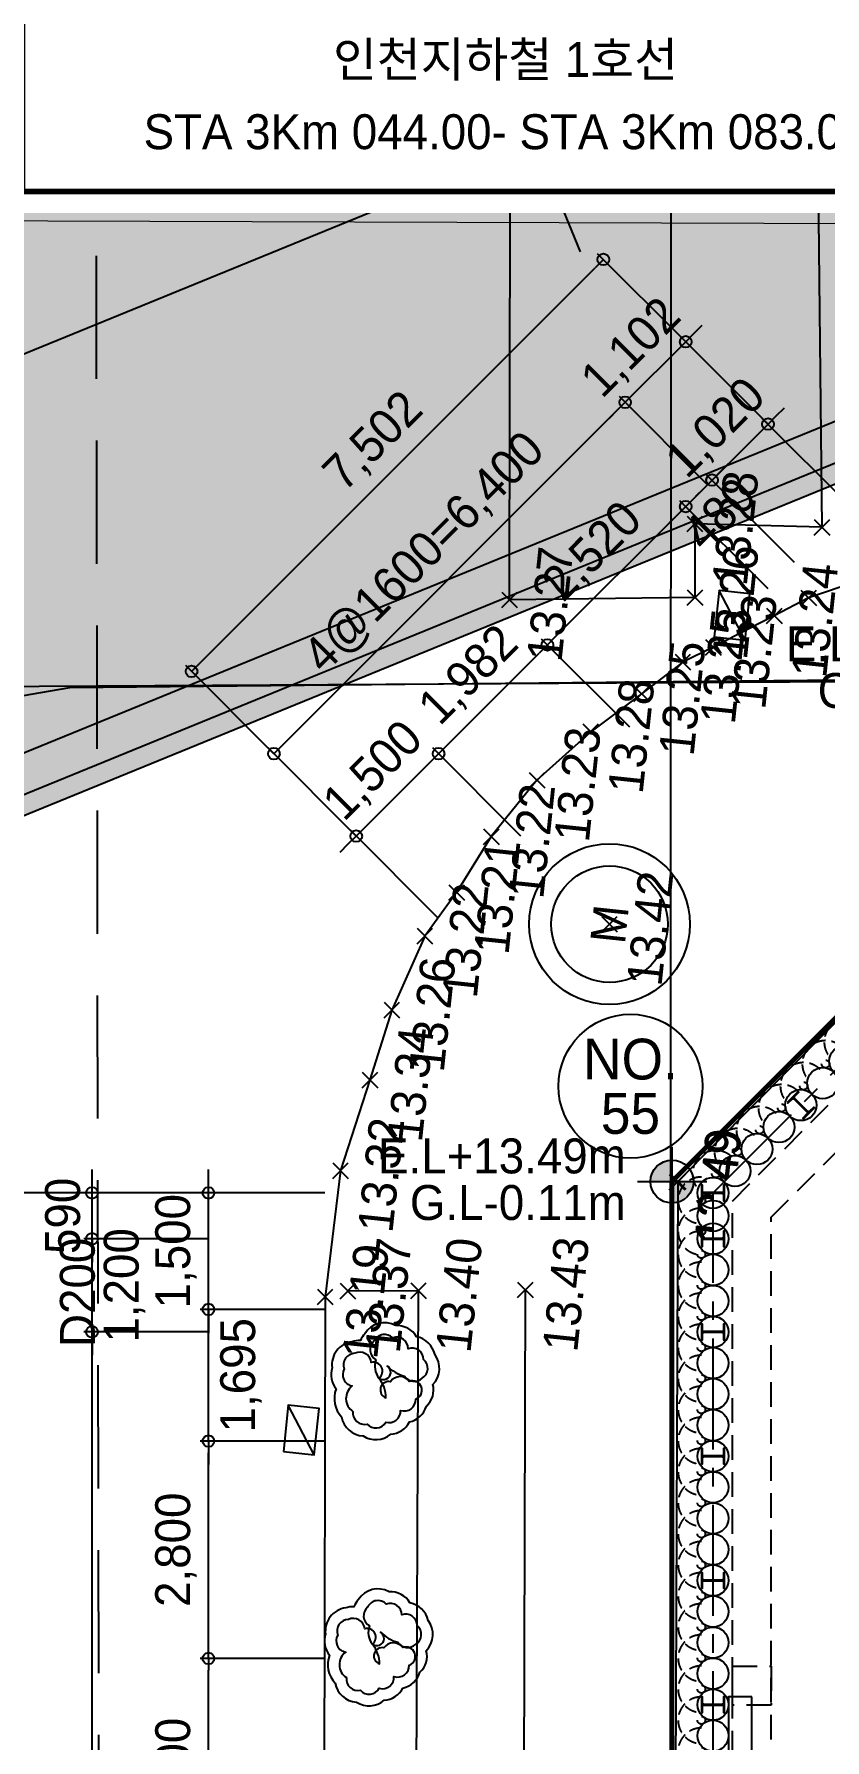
# Model space of a CAD drawing. Header units: millimetres. Extents: x 1073475 to 2890243, y -1340830 to -367733.
# Drawn here: x 1865928 to 1876115, y -408596 to -386629 of the extents above; entities that cross this region are included whole.
import ezdxf
from ezdxf.enums import TextEntityAlignment as Align
from ezdxf.xclip import XClip

# ---------------------------------------------------------------- set-up
doc = ezdxf.new("R2010")
doc.units = ezdxf.units.MM
doc.header["$LTSCALE"] = 50
doc.header["$XCLIPFRAME"] = 2
doc.header["$PDMODE"] = 3
doc.header["$PDSIZE"] = 100
for name, pattern in [('CENTER2', [28.575, 19.05, -3.175, 3.175, -3.175]), ('E-DIGLN01', [2, 0.9, -0.2, 0.9]), ('HIDDEN', [9.525, 6.35, -3.175]), ('HIDDEN2', [4.7625, 3.175, -1.5875]), ('PHANTOM', [63.5, 31.75, -6.35, 6.35, -6.35, 6.35, -6.35])]:
    doc.linetypes.add(name, pattern=pattern)
doc.layers.get('Defpoints').update_dxf_attribs({"color": 151})
for name, color, linetype in [('0-재료표-1', 3, 'Continuous'), ('0-재료표-T', 7, 'Continuous'), ('1-우수관로', 140, '우수'), ('C-DIM', 7, 'Continuous'), ('CEN', 1, 'CENTER2'), ('CIP', 1, 'Continuous'), ('CS-CONC-MAJR', 4, 'Continuous'), ('CS-EXCV', 3, 'E-DIGLN01'), ('FIN', 5, 'Continuous'), ('HPILE-300x200', 3, 'Continuous'), ('NO', 2, 'Continuous'), ('SGR', 8, 'Continuous'), ('WALE-1', 3, 'Continuous'), ('건축', 233, 'HIDDEN'), ('구조물', 7, 'Continuous'), ('대지경계선', 6, 'PHANTOM'), ('도로', 1, 'Continuous'), ('맨홀', 1, 'Continuous'), ('보도', 7, 'Continuous'), ('상수도맨홀', 1, 'Continuous'), ('시점변경-종점-구__보조측점심볼', 7, 'Continuous'), ('시점변경-종점-구__선형', 7, 'Continuous'), ('연속지적도', 32, 'Continuous'), ('우수받이', 5, 'Continuous'), ('자전거전용도로', 7, 'Continuous'), ('조경', 3, 'Continuous'), ('지하지장물_가스관로', 2, 'Continuous'), ('지하지장물_상수관로', 5, 'HIDDEN2'), ('지하지장물_열수송관로', 6, 'HIDDEN2'), ('지하지장물_전기관로', 1, 'HIDDEN2'), ('지하지장물_통신관로', 7, 'HIDDEN2'), ('측량점_높이', 8, 'Continuous'), ('측량점_심볼', 7, 'Continuous'), ('현황레벨', 7, 'Continuous'), ('화단경계', 3, 'Continuous'), ('횡단보도', 40, 'Continuous')]:
    doc.layers.add(name, color=color, linetype=linetype)
doc.styles.add('LT', font='')
doc.styles.get("Standard").update_dxf_attribs({"font": ''})
doc.styles.add('굴림체', font='')
doc.styles.add('돋움', font='')
doc.styles.get('LT').set_extended_font_data('GulimChe')
doc.styles.get('Standard').set_extended_font_data('Dotum')
doc.styles.get('굴림체').set_extended_font_data('Dotum')
doc.styles.get('돋움').set_extended_font_data('Dotum')
doc.linetypes.add('CFZ008', pattern='A,0.9,-0.2,[106,KHCLINE.shx,S=0.00606,R=180,X=0,Y=0],0.9', length=2)
doc.linetypes.add('GAS_LINE', pattern='A,0.5,-0.2,["GAS",Standard,S=0.1,R=0,X=-0.1,Y=-0.05],-0.25', length=0.95)
doc.linetypes.add('KT_LINE', pattern='A,12.7,-5.08,["KT",Standard,S=2.54,R=0,X=-2.54,Y=-1.27],-6.35', length=24.13)
doc.linetypes.add('POWER_LINE', pattern='A,12.7,-5.08,["POWER",Standard,S=2.54,R=0,X=-2.54,Y=-1.27],-6.35', length=24.13)
doc.linetypes.add('WATER_LINE', pattern='A,12.7,-5.08,["WATER",Standard,S=2.54,R=0,X=-2.54,Y=-1.27],-6.35', length=24.13)
doc.linetypes.add('우수', pattern='A,0.5,-0.05,["우수",LT,S=0.1,R=0,X=0,Y=-0.05],-0.4', length=0.95)
doc.dimstyles.new('SAM-300', dxfattribs={"dimscale": 1.5, "dimtxt": 300, "dimasz": 100, "dimexe": 70, "dimexo": 0, "dimgap": 100, "dimtad": 1, "dimdec": 0, "dimzin": 0, "dimdsep": 46, "dimlunit": 6, "dimtxsty": '돋움', "dimblk": 'ORIGIN', "dimcen": 100, "dimclrd": 1, "dimclre": 1, "dimclrt": 7, "dimadec": 0, "dimazin": 0, "dimtfac": 1, "dimtdec": 0, "dimtix": 1, "dimtmove": 2, "dimatfit": 3, "dimfxl": 70, "dimtolj": 1, "dimtzin": 0, "dimlwd": -1, "dimlwe": -1, "dimarcsym": 0})

# ---------------------------------------------------------------- blocks, each defined once
blk = doc.blocks.new('A$405090834614')
at = {"layer": '1-우수관로', "color": 251, "linetype": '우수', "lineweight": 0, "ltscale": 80}
blk.add_lwpolyline([(185502, 13028), (184884, 22596), (180273, 88945), (172057, 168906), (121638, 164312), (118262, 188984)], dxfattribs=at)
at = {"layer": '도로', "color": 251}
for p, q in [((159062, 159953), (148322, 158834)), ((160699, 159928), (159062, 159953)), ((161900, 159674), (160699, 159928)), ((162825, 159489), (161900, 159674)), ((163818, 159166), (162825, 159489)), ((164419, 158819), (163818, 159166)), ((165181, 158450), (164419, 158819)), ((165967, 157942), (165181, 158450)), ((166660, 157319), (165967, 157942)), ((167214, 156718), (166660, 157319)), ((167677, 156233), (167214, 156718)), ((167908, 155864), (167677, 156233)), ((168393, 155125), (167908, 155864)), ((168670, 154709), (168393, 155125)), ((168947, 154109), (168670, 154709))]:
    blk.add_line(p, q, dxfattribs=at)
at = {"layer": '맨홀', "color": 251}
for radius in [1036, 750]:
    blk.add_circle((164221, 156817), radius, dxfattribs=at)
at = {"layer": '보도', "color": 251}
for p, q in [((161018, 155591), (152284, 154699)), ((161018, 155591), (161008, 155601)), ((161008, 155601), (161008, 155601)), ((167249, 150606), (161018, 155591))]:
    blk.add_line(p, q, dxfattribs=at)
at = {"layer": '연속지적도', "color": 251}
for p, q in [((184698, 158193), (161008, 155684)), ((138278, 153274), (161008, 155684)), ((161008, 155684), (138278, 153274)), ((161008, 155684), (167228, 150654))]:
    blk.add_line(p, q, dxfattribs=at)
at = {"layer": '우수받이', "color": 251}
for points in [[(157024, 160278), (157024, 159878), (157624, 159878), (157624, 160278)], [(168041, 155866), (168041, 155466), (168641, 155466), (168641, 155866)]]:
    blk.add_lwpolyline(points, close=True, dxfattribs=at)
for points in [[(157024, 159878), (157624, 160278)], [(168041, 155466), (168641, 155866)]]:
    blk.add_lwpolyline(points, dxfattribs=at)
at = {"layer": '자전거전용도로', "color": 251}
blk.add_line((159423, 157399), (151998, 156633), dxfattribs=at)
at = {"layer": '조경', "color": 251}
for points in [[(157546, 159580, 0.346815), (157332, 159278, 0.330985), (157392, 158927, 0.257815), (157574, 158703, 0.268393), (157800, 158508, 0.287741), (158084, 158456, 0.374085), (158475, 158472, 0.296108), (158675, 158728, 0.276004), (158790, 159011, 0.397465), (158644, 159394, 0.08978), (158550, 159443, 0.089366), (158523, 159545, 0.417873), (158161, 159768, 0.244957), (157897, 159689, 0.283849)], [(154129, 159302, 0.346815), (153915, 159001, 0.330985), (153975, 158649, 0.257815), (154157, 158425, 0.268393), (154383, 158230, 0.287741), (154667, 158178, 0.374085), (155058, 158195, 0.296108), (155258, 158451, 0.276004), (155373, 158734, 0.397465), (155227, 159117, 0.08978), (155133, 159166, 0.089366), (155106, 159268, 0.417873), (154744, 159491, 0.244957), (154480, 159411, 0.283849)], [(157632, 159442, 0.520567), (157490, 159244, 0.520567), (157540, 159006, 0.520567), (157710, 158833, 0.520567), (157875, 158654, 0.997573), (158093, 158761, 0.520567), (158064, 159002, 0.940956), (157852, 159037, 0.176046), (158095, 159154, 1.063971), (158260, 159065, 0.138397), (158154, 158829, 0.467806), (158151, 158601, 0.520567), (158394, 158607, 0.520567), (158511, 158819, 0.520567), (158628, 159031, 0.520567), (158564, 159265, 0.520567), (158326, 159218, 0.258914), (158095, 159154, 0.824029), (158283, 159273, 0.520567), (158379, 159495, 0.520567), (158165, 159611, 0.520567), (157957, 159485, 0.520567), (157632, 159442)], [(154215, 159165, 0.520567), (154073, 158967, 0.520567), (154123, 158728, 0.520567), (154293, 158556, 0.520567), (154458, 158377, 0.997573), (154676, 158484, 0.520567), (154647, 158724, 0.940956), (154435, 158759, 0.176046), (154678, 158877, 1.063971), (154843, 158788, 0.138397), (154737, 158552, 0.467806), (154734, 158323, 0.520567), (154977, 158329, 0.520567), (155094, 158541, 0.520567), (155211, 158753, 0.520567), (155147, 158988, 0.520567), (154909, 158940, 0.258914), (154678, 158877, 0.824029), (154865, 158996, 0.520567), (154962, 159218, 0.520567), (154748, 159333, 0.520567), (154540, 159208, 0.520567), (154215, 159165)]]:
    blk.add_lwpolyline(points, format="xyb", close=True, dxfattribs=at)
at = {"layer": '지하지장물_가스관로', "color": 251, "linetype": 'GAS_LINE', "ltscale": 3}
blk.add_lwpolyline([(172043, 129154), (173937, 129308), (182760, 39013), (182551, 11068)], dxfattribs=at)
at = {"layer": '지하지장물_상수관로', "color": 251, "linetype": 'WATER_LINE', "ltscale": 3}
blk.add_lwpolyline([(165003, 177754), (176543, 74656), (179909, 44130), (180541, 14655)], dxfattribs=at)
at = {"layer": '지하지장물_열수송관로', "color": 251, "ltscale": 10}
blk.add_lwpolyline([(216367, 190058), (198477, 187793), (198622, 185962), (196548, 185528), (196500, 184227), (192401, 184034), (193108, 166565), (46886, 150822)], dxfattribs=at)
at = {"layer": '지하지장물_전기관로', "color": 251, "linetype": 'POWER_LINE', "ltscale": 3}
blk.add_lwpolyline([(186670, 16637), (186590, 33534), (184398, 74092), (182595, 86963), (177310, 132594), (173297, 174213)], dxfattribs=at)
at = {"layer": '지하지장물_통신관로', "color": 251, "linetype": 'KT_LINE', "ltscale": 3}
blk.add_lwpolyline([(179973, 22140), (178340, 57330), (174617, 92638), (167709, 153756), (166514, 164057), (162819, 177078), (146292, 175121), (136183, 173575), (130490, 179990), (129558, 186301)], dxfattribs=at)
at = {"layer": '측량점_심볼', "color": 251}
for p in [(159062, 159953), (160699, 159928), (159167, 159671), (161900, 159674), (162825, 159489), (163818, 159166), (159267, 158766), (164419, 158819), (165181, 158450), (168239, 158538), (165967, 157942), (159423, 157399), (166660, 157319), (164221, 156817), (167214, 156718), (167677, 156233), (169464, 156268), (168520, 156166), (167908, 155864), (161008, 155601), (161018, 155591), (168393, 155125), (173932, 155145), (168670, 154709), (169592, 154635)]:
    blk.add_point(p, dxfattribs=at)
at = {"layer": '화단경계', "color": 251}
for p, q in [((159267, 158766), (159167, 159671)), ((151883, 158016), (159267, 158766))]:
    blk.add_line(p, q, dxfattribs=at)
at = {"layer": '횡단보도', "color": 251}
for p, q in [((168239, 158538), (176536, 159406)), ((168520, 156166), (168239, 158538)), ((169464, 156268), (168520, 156166)), ((169592, 154635), (169464, 156268)), ((176945, 155579), (173932, 155145)), ((173932, 155145), (169592, 154635))]:
    blk.add_line(p, q, dxfattribs=at)
at = {"layer": '1-우수관로', "color": 251, "linetype": '우수', "lineweight": 0, "ltscale": 5, "style": '굴림체'}
blk.add_text('D500', height=450, rotation=276.7572, dxfattribs=at).set_placement((173326, 161434), align=Align.RIGHT)
at = {"layer": '상수도맨홀', "color": 251, "style": '굴림체'}
blk.add_text('M', height=450, dxfattribs=at).set_placement((164221, 156817), align=Align.MIDDLE)
at = {"layer": '지하지장물_열수송관로', "color": 251, "style": '굴림체'}
blk.add_text('D200', height=450, rotation=6.1951, dxfattribs=at).set_placement((159507, 162986), align=Align.RIGHT)
at = {"layer": '측량점_높이', "color": 251, "style": '굴림체'}
for s, p in [('13.19', (159062, 159653)), ('13.32', (160699, 159628)), ('13.37', (159167, 159371)), ('13.34', (161900, 159374)), ('13.26', (162825, 159189)), ('13.22', (163818, 158866)), ('13.40', (159267, 158466)), ('13.21', (164419, 158519)), ('13.27', (168239, 158238)), ('13.22', (165181, 158150)), ('13.23', (165967, 157642)), ('13.43', (159423, 157099)), ('13.28', (166660, 157019)), ('13.42', (164221, 156517)), ('13.25', (167214, 156418)), ('13.28', (169464, 155968)), ('13.25', (167677, 155933)), ('13.26', (168520, 155866)), ('13.23', (167908, 155564)), ('13.49', (161008, 155301)), ('13.49', (161018, 155291)), ('13.24', (168393, 154825))]:
    blk.add_text(s, height=450, dxfattribs=at).set_placement(p, align=Align.TOP_CENTER)
blk = doc.blocks.new('A$599346786921')
at = {"layer": '구조물', "ltscale": 0.2}
h = blk.add_hatch(color=254, dxfattribs=at)
h.dxf.hatch_style = 1
h.set_gradient(color1=(214, 214, 214), color2=(214, 214, 214))
h.paths.add_polyline_path([(189880, 4043), (128969, 153101), (129119, 153162), (47790, 352186), (48127, 352323), (40199, 371724), (39821, 372650), (39443, 373575), (39065, 374501), (38687, 375426), (38309, 376351), (37931, 377276), (37554, 378201), (37177, 379126), (36800, 380051), (36423, 380975), (36047, 381900), (35671, 382825), (35295, 383749), (34920, 384674), (34545, 385599), (34170, 386523), (33796, 387448), (33422, 388373), (33049, 389297), (32676, 390222), (32304, 391147), (31932, 392072), (31561, 392997), (31190, 393922), (30821, 394847), (30451, 395772), (30083, 396697), (29715, 397623), (29347, 398548), (28981, 399474), (28615, 400400), (28250, 401326), (27886, 402252), (27523, 403178), (27160, 404105), (26798, 405031), (26438, 405958), (26078, 406885), (25719, 407812), (25360, 408742), (25003, 409670), (24647, 410598), (24292, 411526), (23938, 412455), (23585, 413383), (23233, 414312), (22883, 415241), (22533, 416171), (22185, 417101), (21838, 418031), (21492, 418961), (21147, 419892), (20804, 420823), (20462, 421754), (20121, 422686), (19782, 423618), (19443, 424550), (19107, 425482), (18771, 426415), (18438, 427349), (18105, 428282), (17774, 429216), (17445, 430151), (17117, 431086), (16791, 432021), (16466, 432956), (16143, 433892), (15821, 434829), (15501, 435766), (15183, 436703), (14866, 437640), (14551, 438579), (14238, 439517), (13927, 440456), (13617, 441395), (13310, 442335), (13004, 443275), (12700, 444216), (12398, 445157), (12097, 446099), (11799, 447041), (11503, 447983), (11339, 448506), (0, 445440), (302, 444474), (605, 443509), (911, 442544), (1218, 441580), (1527, 440617), (1838, 439655), (2151, 438693), (2466, 437732), (2782, 436772), (3100, 435812), (3420, 434854), (3742, 433896), (4065, 432938), (4390, 431982), (4716, 431026), (5044, 430071), (5374, 429116), (5705, 428162), (6037, 427209), (6372, 426257), (6707, 425305), (7044, 424354), (7382, 423404), (7722, 422454), (8063, 421505), (8406, 420556), (8750, 419608), (9095, 418661), (9441, 417714), (9788, 416768), (10137, 415823), (10487, 414878), (10838, 413933), (11190, 412990), (11544, 412047), (11898, 411104), (12253, 410162), (12610, 409221), (12967, 408280), (13326, 407339), (13685, 406399), (14046, 405460), (14407, 404521), (14768, 403585), (15131, 402648), (15495, 401710), (15860, 400773), (16225, 399837), (16592, 398901), (16959, 397965), (17326, 397030), (17695, 396095), (18064, 395161), (18434, 394227), (18804, 393294), (19175, 392360), (19547, 391428), (19919, 390496), (20292, 389564), (20665, 388632), (21038, 387701), (21412, 386770), (21787, 385839), (22162, 384909), (22537, 383979), (22913, 383050), (23289, 382120), (23665, 381191), (24042, 380263), (24419, 379334), (24796, 378406), (25174, 377478), (25551, 376550), (25929, 375623), (26307, 374695), (26685, 373768), (27063, 372842), (27441, 371915), (27820, 370988), (28198, 370062), (28576, 369136), (28955, 368210), (29333, 367284), (37261, 347883), (37598, 348021), (118926, 148997), (119075, 149057), (179985, 0)])
at = {"layer": 'CS-CONC-MAJR'}
for points in [[(28051, 371083), (28429, 370157), (28808, 369231), (29186, 368305), (29564, 367379), (37398, 348209), (37735, 348347), (119063, 149323)], [(28514, 371272), (28892, 370346), (29271, 369420), (29649, 368494), (30027, 367568), (37672, 348861), (38008, 348999), (119337, 149975)]]:
    blk.add_lwpolyline(points, dxfattribs=at)
at = {"layer": 'CS-EXCV', "linetype": 'CFZ008', "ltscale": 5, "flags": 128}
blk.add_lwpolyline([(189880, 4043), (128969, 153101), (129119, 153162), (47790, 352186), (48127, 352323), (40199, 371724), (39821, 372650), (39443, 373575), (39065, 374501), (38687, 375426), (38309, 376351), (37931, 377276), (37554, 378201), (37177, 379126), (36800, 380051), (36423, 380975), (36047, 381900), (35671, 382825), (35295, 383749), (34920, 384674), (34545, 385599), (34170, 386523), (33796, 387448), (33422, 388373), (33049, 389297), (32676, 390222), (32304, 391147), (31932, 392072), (31561, 392997), (31190, 393922), (30821, 394847), (30451, 395772), (30083, 396697), (29715, 397623), (29347, 398548), (28981, 399474), (28615, 400400), (28250, 401326), (27886, 402252), (27523, 403178), (27160, 404105), (26798, 405031), (26438, 405958), (26078, 406885), (25719, 407812), (25360, 408742), (25003, 409670), (24647, 410598), (24292, 411526), (23938, 412455), (23585, 413383), (23233, 414312), (22883, 415241), (22533, 416171), (22185, 417101), (21838, 418031), (21492, 418961), (21147, 419892), (20804, 420823), (20462, 421754), (20121, 422686), (19782, 423618), (19443, 424550), (19107, 425482), (18771, 426415), (18438, 427349), (18105, 428282), (17774, 429216), (17445, 430151), (17117, 431086), (16791, 432021), (16466, 432956), (16143, 433892), (15821, 434829), (15501, 435766), (15183, 436703), (14866, 437640), (14551, 438579), (14238, 439517), (13927, 440456), (13617, 441395), (13310, 442335), (13004, 443275), (12700, 444216), (12398, 445157), (12097, 446099), (11799, 447041), (11503, 447983), (11339, 448506), (0, 445440), (302, 444474), (605, 443509), (911, 442544), (1218, 441580), (1527, 440617), (1838, 439655), (2151, 438693), (2466, 437732), (2782, 436772), (3100, 435812), (3420, 434854), (3742, 433896), (4065, 432938), (4390, 431982), (4716, 431026), (5044, 430071), (5374, 429116), (5705, 428162), (6037, 427209), (6372, 426257), (6707, 425305), (7044, 424354), (7382, 423404), (7722, 422454), (8063, 421505), (8406, 420556), (8750, 419608), (9095, 418661), (9441, 417714), (9788, 416768), (10137, 415823), (10487, 414878), (10838, 413933), (11190, 412990), (11544, 412047), (11898, 411104), (12253, 410162), (12610, 409221), (12967, 408280), (13326, 407339), (13685, 406399), (14046, 405460), (14407, 404521), (14768, 403585), (15131, 402648), (15495, 401710), (15860, 400773), (16225, 399837), (16592, 398901), (16959, 397965), (17326, 397030), (17695, 396095), (18064, 395161), (18434, 394227), (18804, 393294), (19175, 392360), (19547, 391428), (19919, 390496), (20292, 389564), (20665, 388632), (21038, 387701), (21412, 386770), (21787, 385839), (22162, 384909), (22537, 383979), (22913, 383050), (23289, 382120), (23665, 381191), (24042, 380263), (24419, 379334), (24796, 378406), (25174, 377478), (25551, 376550), (25929, 375623), (26307, 374695), (26685, 373768), (27063, 372842), (27441, 371915), (27820, 370988), (28198, 370062), (28576, 369136), (28955, 368210), (29333, 367284), (37261, 347883), (37598, 348021), (118926, 148997), (119075, 149057), (179985, 0)], close=True, dxfattribs=at)
at = {"layer": '시점변경-종점-구__보조측점심볼', "color": 1}
blk.add_line((48492, 331948), (51270, 333083), dxfattribs=at)
at = {"layer": '시점변경-종점-구__선형', "color": 1}
blk.add_lwpolyline([(34388, 370430), (34766, 369504), (184932, 2022)], dxfattribs=at)
blk = doc.blocks.new('20240926 평면')
at = {"layer": '건축'}
for p, q in [((-5159, -5159), (0, 0)), ((-4659, -5366), (207, -500)), ((-5159, -27541), (-5159, -5159)), ((-4659, -27334), (-4659, -5366))]:
    blk.add_line(p, q, dxfattribs=at)
at = {"layer": '건축', "color": 255}
blk.add_lwpolyline([(26141, -34840), (1135, -34840), (-5936, -27769), (-5936, -4908), (-280, 749), (26141, 749)], close=True, dxfattribs=at)
at = {"layer": '건축'}
blk.add_lwpolyline([(-4659, -11650), (-5159, -11650), (-5159, -11150), (-4659, -11150)], close=True, dxfattribs=at)
blk = doc.blocks.new('A$C1D3235D9')
at = {"layer": 'SGR', "linetype": 'HIDDEN2'}
blk.add_circle((0, 0), 50, dxfattribs=at)
blk.add_arc((0, 0), 300, 0, 180, dxfattribs=at)
blk = doc.blocks.new('h-200')
at = {"layer": 'HPILE-300x200'}
blk.add_line((0, -150), (0, 150), dxfattribs=at)
blk.add_lwpolyline([(-100, 150), (-100, 136), (-24.5, 136, -0.4142136), (-4.5, 116), (-4.5, -116, -0.4142136), (-24.5, -136), (-100, -136), (-100, -150), (100, -150), (100, -136), (24.5, -136, -0.4142136), (4.5, -116), (4.5, 116, -0.4142136), (24.5, 136), (100, 136), (100, 150)], format="xyb", close=True, dxfattribs=at)
blk = doc.blocks.new('CIP')
at = {"layer": 'CIP'}
for centre in [(0, 0), (400, 0), (800, 0), (1200, 0)]:
    blk.add_circle(centre, 200, dxfattribs=at)
at = {"layer": 'HPILE-300x200'}
blk.add_blockref('h-200', (1200, 0), dxfattribs=at)
at = {"layer": 'SGR', "linetype": 'HIDDEN2'}
for p in [(-200, 150), (200, 150), (600, 150), (1000, 150)]:
    blk.add_blockref('A$C1D3235D9', p, dxfattribs=at)
blk = doc.blocks.new('_Origin')
at = {"color": 0, "linetype": 'ByBlock', "lineweight": -2}
blk.add_line((0, 0), (-1, 0), dxfattribs=at)
blk.add_circle((0, 0), 0.5, dxfattribs=at)
blk = doc.blocks.new('*D799')
at = {"layer": 'C-DIM', "color": 1, "ltscale": 0.2, "transparency": 16777216}
for p, q in [((1866674, -401553), (1865069, -401553)), ((1865174, -423993), (1865174, -401703)), ((1866674, -424143), (1865069, -424143))]:
    blk.add_line(p, q, dxfattribs=at)
at = {"layer": 'Defpoints', "color": 0, "ltscale": 0.2, "transparency": 16777216}
for p in [(1865174, -401553), (1866674, -401553), (1866674, -424143)]:
    blk.add_point(p, dxfattribs=at)
at = {"layer": 'C-DIM', "color": 1, "ltscale": 0.2, "transparency": 16777216, "xscale": 150, "yscale": 150, "zscale": 150}
for p, rotation in [((1865174, -401553), 90), ((1865174, -424143), 270)]:
    blk.add_blockref('_Origin', p, dxfattribs=dict(at, rotation=rotation))
at = {"layer": 'C-DIM', "color": 7, "ltscale": 0.2, "transparency": 16777216, "insert": (1864755, -412848), "char_height": 450, "attachment_point": 5, "rotation": 90, "style": '돋움'}
blk.add_mtext('\\A1;22,590', dxfattribs=at)
blk = doc.blocks.new('*D800')
at = {"layer": 'C-DIM', "color": 1, "ltscale": 0.2, "transparency": 16777216}
for p, q in [((1874322, -390591), (1873187, -389457)), ((1868062, -394730), (1873155, -389637)), ((1869017, -395896), (1867882, -394762))]:
    blk.add_line(p, q, dxfattribs=at)
at = {"layer": 'Defpoints', "color": 0, "ltscale": 0.2, "transparency": 16777216}
for p in [(1873261, -389531), (1874322, -390591), (1869017, -395896)]:
    blk.add_point(p, dxfattribs=at)
at = {"layer": 'C-DIM', "color": 1, "ltscale": 0.2, "transparency": 16777216, "xscale": 150, "yscale": 150, "zscale": 150}
for p, rotation in [((1873261, -389531), 44.99999999980232), ((1867956, -394836), 224.9999999998023)]:
    blk.add_blockref('_Origin', p, dxfattribs=dict(at, rotation=rotation))
at = {"layer": 'C-DIM', "color": 7, "ltscale": 0.2, "transparency": 16777216, "insert": (1870313, -391887), "char_height": 450, "attachment_point": 5, "rotation": 45, "style": '돋움'}
blk.add_mtext('\\A1;7,502', dxfattribs=at)
blk = doc.blocks.new('*D811')
at = {"layer": 'C-DIM', "color": 1, "ltscale": 0.2, "transparency": 16777216}
for p, q in [((1868174, -403343), (1866569, -403343)), ((1866674, -423993), (1866674, -403493)), ((1868174, -424143), (1866569, -424143))]:
    blk.add_line(p, q, dxfattribs=at)
at = {"layer": 'Defpoints', "color": 0, "ltscale": 0.2, "transparency": 16777216}
for p in [(1866674, -403343), (1868174, -403343), (1868174, -424143)]:
    blk.add_point(p, dxfattribs=at)
at = {"layer": 'C-DIM', "color": 1, "ltscale": 0.2, "transparency": 16777216, "xscale": 150, "yscale": 150, "zscale": 150}
for p, rotation in [((1866674, -403343), 90), ((1866674, -424143), 270)]:
    blk.add_blockref('_Origin', p, dxfattribs=dict(at, rotation=rotation))
at = {"layer": 'C-DIM', "color": 7, "ltscale": 0.2, "transparency": 16777216, "insert": (1866236, -413743), "char_height": 450, "attachment_point": 5, "rotation": 90, "style": '돋움'}
blk.add_mtext('\\A1;13@1600=20,800', dxfattribs=at)
blk = doc.blocks.new('*D812')
at = {"layer": 'C-DIM', "color": 1, "ltscale": 0.2, "transparency": 16777216}
for p, q in [((1866674, -401993), (1866674, -401843)), ((1868174, -402143), (1866569, -402143)), ((1866674, -403343), (1866674, -402143)), ((1868174, -403343), (1866569, -403343)), ((1866674, -403493), (1866674, -403643))]:
    blk.add_line(p, q, dxfattribs=at)
at = {"layer": 'Defpoints', "color": 0, "ltscale": 0.2, "transparency": 16777216}
for p in [(1866674, -402143), (1868174, -402143), (1868174, -403343)]:
    blk.add_point(p, dxfattribs=at)
at = {"layer": 'C-DIM', "color": 1, "ltscale": 0.2, "transparency": 16777216, "xscale": 150, "yscale": 150, "zscale": 150}
for p, rotation in [((1866674, -402143), 270), ((1866674, -403343), 90)]:
    blk.add_blockref('_Origin', p, dxfattribs=dict(at, rotation=rotation))
at = {"layer": 'C-DIM', "color": 7, "ltscale": 0.2, "transparency": 16777216, "char_height": 450, "attachment_point": 5, "rotation": 90, "style": '돋움'}
for s, insert in [('\\A1;1,200', (1867092, -402743)), ('\\A1;', (1866299, -402743))]:
    blk.add_mtext(s, dxfattribs=dict(at, insert=insert))
blk = doc.blocks.new('*D813')
at = {"layer": 'C-DIM', "color": 1, "ltscale": 0.2, "transparency": 16777216}
for p, q in [((1866674, -401403), (1866674, -401253)), ((1868174, -401553), (1866569, -401553)), ((1866674, -402143), (1866674, -401553)), ((1868174, -402143), (1866569, -402143)), ((1866674, -402293), (1866674, -402443))]:
    blk.add_line(p, q, dxfattribs=at)
at = {"layer": 'Defpoints', "color": 0, "ltscale": 0.2, "transparency": 16777216}
for p in [(1866674, -401553), (1868174, -401553), (1868174, -402143)]:
    blk.add_point(p, dxfattribs=at)
at = {"layer": 'C-DIM', "color": 1, "ltscale": 0.2, "transparency": 16777216, "xscale": 150, "yscale": 150, "zscale": 150}
for p, rotation in [((1866674, -401553), 270), ((1866674, -402143), 90)]:
    blk.add_blockref('_Origin', p, dxfattribs=dict(at, rotation=rotation))
at = {"layer": 'C-DIM', "color": 7, "ltscale": 0.2, "transparency": 16777216, "insert": (1866298, -401848), "char_height": 450, "attachment_point": 5, "rotation": 90, "style": '돋움'}
blk.add_mtext('\\A1;590', dxfattribs=at)
blk = doc.blocks.new('*D814')
at = {"layer": 'C-DIM', "color": 1, "ltscale": 0.2, "transparency": 16777216}
for p, q in [((1874603, -392432), (1873468, -391297)), ((1869123, -395790), (1873436, -391477)), ((1870077, -396957), (1868943, -395822))]:
    blk.add_line(p, q, dxfattribs=at)
at = {"layer": 'Defpoints', "color": 0, "ltscale": 0.2, "transparency": 16777216}
for p in [(1873542, -391371), (1874603, -392432), (1870077, -396957)]:
    blk.add_point(p, dxfattribs=at)
at = {"layer": 'C-DIM', "color": 1, "ltscale": 0.2, "transparency": 16777216, "xscale": 150, "yscale": 150, "zscale": 150}
for p, rotation in [((1873542, -391371), 44.99999999980232), ((1869017, -395896), 224.9999999998023)]:
    blk.add_blockref('_Origin', p, dxfattribs=dict(at, rotation=rotation))
at = {"layer": 'C-DIM', "color": 7, "ltscale": 0.2, "transparency": 16777216, "insert": (1870970, -393324), "char_height": 450, "attachment_point": 5, "rotation": 45, "style": '돋움'}
blk.add_mtext('\\A1;4@1600=6,400', dxfattribs=at)
blk = doc.blocks.new('*D815')
at = {"layer": 'C-DIM', "color": 1, "ltscale": 0.2, "transparency": 16777216}
for p, q in [((1875382, -391652), (1874248, -390517)), ((1874428, -390485), (1874534, -390379)), ((1873542, -391371), (1874322, -390591)), ((1874603, -392432), (1873468, -391297)), ((1873436, -391477), (1873330, -391583))]:
    blk.add_line(p, q, dxfattribs=at)
at = {"layer": 'Defpoints', "color": 0, "ltscale": 0.2, "transparency": 16777216}
for p in [(1874322, -390591), (1875382, -391652), (1874603, -392432)]:
    blk.add_point(p, dxfattribs=at)
at = {"layer": 'C-DIM', "color": 1, "ltscale": 0.2, "transparency": 16777216, "xscale": 150, "yscale": 150, "zscale": 150}
for p, rotation in [((1874322, -390591), 224.9999999998023), ((1873542, -391371), 44.99999999980232)]:
    blk.add_blockref('_Origin', p, dxfattribs=dict(at, rotation=rotation))
at = {"layer": 'C-DIM', "color": 7, "ltscale": 0.2, "transparency": 16777216, "insert": (1873636, -390685), "char_height": 450, "attachment_point": 5, "rotation": 45, "style": '돋움'}
blk.add_mtext('\\A1;1,102', dxfattribs=at)
blk = doc.blocks.new('A$C5B0247DC')
at = {"layer": '현황레벨'}
h = blk.add_hatch(color=256, dxfattribs=at)
h.paths.add_polyline_path([(0, 110.9, 0.414214), (-110.9, 0), (0, 0)])
h.paths.add_polyline_path([(0, 0), (0, -110.9, 0.414214), (110.9, 0)])
for p, q in [((0, -178.5), (0, 178.5)), ((-178.5, 0), (178.5, 0))]:
    blk.add_line(p, q, dxfattribs=at)
blk.add_circle((0, 0), 110.9, dxfattribs=at)
blk = doc.blocks.new('*D858')
at = {"layer": 'C-DIM', "color": 1, "ltscale": 0.2, "transparency": 16777216}
for p, q in [((1868174, -401403), (1868174, -401253)), ((1869674, -401553), (1868069, -401553)), ((1868174, -403053), (1868174, -401553)), ((1869674, -403053), (1868069, -403053)), ((1868174, -403203), (1868174, -403353))]:
    blk.add_line(p, q, dxfattribs=at)
at = {"layer": 'Defpoints', "color": 0, "ltscale": 0.2, "transparency": 16777216}
for p in [(1868174, -401553), (1869674, -401553), (1869674, -403053)]:
    blk.add_point(p, dxfattribs=at)
at = {"layer": 'C-DIM', "color": 1, "ltscale": 0.2, "transparency": 16777216, "xscale": 150, "yscale": 150, "zscale": 150}
for p, rotation in [((1868174, -401553), 270), ((1868174, -403053), 90)]:
    blk.add_blockref('_Origin', p, dxfattribs=dict(at, rotation=rotation))
at = {"layer": 'C-DIM', "color": 7, "ltscale": 0.2, "transparency": 16777216, "insert": (1867755, -402303), "char_height": 450, "attachment_point": 5, "rotation": 90, "style": '돋움'}
blk.add_mtext('\\A1;1,500', dxfattribs=at)
blk = doc.blocks.new('*D859')
at = {"layer": 'C-DIM', "color": 1, "ltscale": 0.2, "transparency": 16777216}
for p, q in [((1868174, -402903), (1868174, -402753)), ((1869674, -403053), (1868069, -403053)), ((1868174, -404748), (1868174, -403053)), ((1869674, -404748), (1868069, -404748)), ((1868174, -404898), (1868174, -405048))]:
    blk.add_line(p, q, dxfattribs=at)
at = {"layer": 'Defpoints', "color": 0, "ltscale": 0.2, "transparency": 16777216}
for p in [(1868174, -403053), (1869674, -403053), (1869674, -404748)]:
    blk.add_point(p, dxfattribs=at)
at = {"layer": 'C-DIM', "color": 1, "ltscale": 0.2, "transparency": 16777216, "xscale": 150, "yscale": 150, "zscale": 150}
for p, rotation in [((1868174, -403053), 270), ((1868174, -404748), 90)]:
    blk.add_blockref('_Origin', p, dxfattribs=dict(at, rotation=rotation))
at = {"layer": 'C-DIM', "color": 7, "ltscale": 0.2, "transparency": 16777216, "char_height": 450, "attachment_point": 5, "rotation": 90, "style": '돋움'}
for s, insert in [('\\A1;1,695', (1868592, -403901)), ('\\A1;', (1867799, -403901))]:
    blk.add_mtext(s, dxfattribs=dict(at, insert=insert))
blk = doc.blocks.new('*D860')
at = {"layer": 'C-DIM', "color": 1, "ltscale": 0.2, "transparency": 16777216}
for p, q in [((1869674, -404748), (1868069, -404748)), ((1868174, -407398), (1868174, -404898)), ((1869674, -407548), (1868069, -407548))]:
    blk.add_line(p, q, dxfattribs=at)
at = {"layer": 'Defpoints', "color": 0, "ltscale": 0.2, "transparency": 16777216}
for p in [(1868174, -404748), (1869674, -404748), (1869674, -407548)]:
    blk.add_point(p, dxfattribs=at)
at = {"layer": 'C-DIM', "color": 1, "ltscale": 0.2, "transparency": 16777216, "xscale": 150, "yscale": 150, "zscale": 150}
for p, rotation in [((1868174, -404748), 90), ((1868174, -407548), 270)]:
    blk.add_blockref('_Origin', p, dxfattribs=dict(at, rotation=rotation))
at = {"layer": 'C-DIM', "color": 7, "ltscale": 0.2, "transparency": 16777216, "insert": (1867755, -406148), "char_height": 450, "attachment_point": 5, "rotation": 90, "style": '돋움'}
blk.add_mtext('\\A1;2,800', dxfattribs=at)
blk = doc.blocks.new('*D861')
at = {"layer": 'C-DIM', "color": 1, "ltscale": 0.2, "transparency": 16777216}
for p, q in [((1869674, -407548), (1868069, -407548)), ((1868174, -410398), (1868174, -407698)), ((1869674, -410548), (1868069, -410548))]:
    blk.add_line(p, q, dxfattribs=at)
at = {"layer": 'Defpoints', "color": 0, "ltscale": 0.2, "transparency": 16777216}
for p in [(1868174, -407548), (1869674, -407548), (1869674, -410548)]:
    blk.add_point(p, dxfattribs=at)
at = {"layer": 'C-DIM', "color": 1, "ltscale": 0.2, "transparency": 16777216, "xscale": 150, "yscale": 150, "zscale": 150}
for p, rotation in [((1868174, -407548), 90), ((1868174, -410548), 270)]:
    blk.add_blockref('_Origin', p, dxfattribs=dict(at, rotation=rotation))
at = {"layer": 'C-DIM', "color": 7, "ltscale": 0.2, "transparency": 16777216, "insert": (1867755, -409048), "char_height": 450, "attachment_point": 5, "rotation": 90, "style": '돋움'}
blk.add_mtext('\\A1;3,000', dxfattribs=at)
blk = doc.blocks.new('*D868')
at = {"layer": 'C-DIM', "color": 1, "ltscale": 0.2, "transparency": 16777216}
for p, q in [((1872199, -396957), (1871064, -395822)), ((1871244, -395790), (1871350, -395684)), ((1870077, -396957), (1871138, -395896)), ((1871138, -398018), (1870003, -396883)), ((1869971, -397063), (1869865, -397169))]:
    blk.add_line(p, q, dxfattribs=at)
at = {"layer": 'Defpoints', "color": 0, "ltscale": 0.2, "transparency": 16777216}
for p in [(1871138, -395896), (1872199, -396957), (1871138, -398018)]:
    blk.add_point(p, dxfattribs=at)
at = {"layer": 'C-DIM', "color": 1, "ltscale": 0.2, "transparency": 16777216, "xscale": 150, "yscale": 150, "zscale": 150}
for p, rotation in [((1871138, -395896), 224.9999999998023), ((1870077, -396957), 44.99999999980232)]:
    blk.add_blockref('_Origin', p, dxfattribs=dict(at, rotation=rotation))
at = {"layer": 'C-DIM', "color": 7, "ltscale": 0.2, "transparency": 16777216, "insert": (1870312, -396131), "char_height": 450, "attachment_point": 5, "rotation": 45, "style": '돋움'}
blk.add_mtext('\\A1;1,500', dxfattribs=at)
blk = doc.blocks.new('*D869')
at = {"layer": 'C-DIM', "color": 1, "ltscale": 0.2, "transparency": 16777216}
for p, q in [((1873600, -395555), (1872466, -394420)), ((1871244, -395790), (1872434, -394601)), ((1872199, -396957), (1871064, -395822))]:
    blk.add_line(p, q, dxfattribs=at)
at = {"layer": 'Defpoints', "color": 0, "ltscale": 0.2, "transparency": 16777216}
for p in [(1872540, -394495), (1873600, -395555), (1872199, -396957)]:
    blk.add_point(p, dxfattribs=at)
at = {"layer": 'C-DIM', "color": 1, "ltscale": 0.2, "transparency": 16777216, "xscale": 150, "yscale": 150, "zscale": 150}
for p, rotation in [((1872540, -394495), 44.99999999980232), ((1871138, -395896), 224.9999999998023)]:
    blk.add_blockref('_Origin', p, dxfattribs=dict(at, rotation=rotation))
at = {"layer": 'C-DIM', "color": 7, "ltscale": 0.2, "transparency": 16777216, "insert": (1871543, -394900), "char_height": 450, "attachment_point": 5, "rotation": 45, "style": '돋움'}
blk.add_mtext('\\A1;1,982', dxfattribs=at)
blk = doc.blocks.new('*D870')
at = {"layer": 'C-DIM', "color": 1, "ltscale": 0.2, "transparency": 16777216}
for p, q in [((1875382, -393773), (1874248, -392639)), ((1872646, -394389), (1874216, -392819)), ((1873600, -395555), (1872466, -394420))]:
    blk.add_line(p, q, dxfattribs=at)
at = {"layer": 'Defpoints', "color": 0, "ltscale": 0.2, "transparency": 16777216}
for p in [(1874322, -392713), (1875382, -393773), (1873600, -395555)]:
    blk.add_point(p, dxfattribs=at)
at = {"layer": 'C-DIM', "color": 1, "ltscale": 0.2, "transparency": 16777216, "xscale": 150, "yscale": 150, "zscale": 150}
for p, rotation in [((1874322, -392713), 44.99999999980232), ((1872540, -394495), 224.9999999998023)]:
    blk.add_blockref('_Origin', p, dxfattribs=dict(at, rotation=rotation))
at = {"layer": 'C-DIM', "color": 7, "ltscale": 0.2, "transparency": 16777216, "insert": (1873135, -393308), "char_height": 450, "attachment_point": 5, "rotation": 45, "style": '돋움'}
blk.add_mtext('\\A1;2,520', dxfattribs=at)
blk = doc.blocks.new('*D871')
at = {"layer": 'C-DIM', "color": 1, "ltscale": 0.2, "transparency": 16777216}
for p, q in [((1875722, -393434), (1874587, -392299)), ((1874767, -392267), (1874873, -392161)), ((1874322, -392713), (1874661, -392373)), ((1875382, -393773), (1874248, -392639)), ((1874216, -392819), (1874110, -392925))]:
    blk.add_line(p, q, dxfattribs=at)
at = {"layer": 'Defpoints', "color": 0, "ltscale": 0.2, "transparency": 16777216}
for p in [(1874661, -392373), (1875722, -393434), (1875382, -393773)]:
    blk.add_point(p, dxfattribs=at)
at = {"layer": 'C-DIM', "color": 1, "ltscale": 0.2, "transparency": 16777216, "xscale": 150, "yscale": 150, "zscale": 150}
for p, rotation in [((1874661, -392373), 224.9999999998023), ((1874322, -392713), 44.99999999980232)]:
    blk.add_blockref('_Origin', p, dxfattribs=dict(at, rotation=rotation))
at = {"layer": 'C-DIM', "color": 7, "ltscale": 0.2, "transparency": 16777216, "char_height": 450, "attachment_point": 5, "rotation": 45, "style": '돋움'}
for s, insert in [('\\A1;', (1874226, -392278)), ('\\A1;480', (1874757, -392808))]:
    blk.add_mtext(s, dxfattribs=dict(at, insert=insert))
blk = doc.blocks.new('*D872')
at = {"layer": 'C-DIM', "color": 1, "ltscale": 0.2, "transparency": 16777216}
for p, q in [((1875489, -391546), (1875595, -391440)), ((1874661, -392373), (1875382, -391652)), ((1876443, -392713), (1875308, -391578)), ((1875722, -393434), (1874587, -392299)), ((1874555, -392479), (1874449, -392586))]:
    blk.add_line(p, q, dxfattribs=at)
at = {"layer": 'Defpoints', "color": 0, "ltscale": 0.2, "transparency": 16777216}
for p in [(1875382, -391652), (1876443, -392713), (1875722, -393434)]:
    blk.add_point(p, dxfattribs=at)
at = {"layer": 'C-DIM', "color": 1, "ltscale": 0.2, "transparency": 16777216, "xscale": 150, "yscale": 150, "zscale": 150}
for p, rotation in [((1875382, -391652), 224.9999999998023), ((1874661, -392373), 44.99999999980232)]:
    blk.add_blockref('_Origin', p, dxfattribs=dict(at, rotation=rotation))
at = {"layer": 'C-DIM', "color": 7, "ltscale": 0.2, "transparency": 16777216, "insert": (1874726, -391717), "char_height": 450, "attachment_point": 5, "rotation": 45, "style": '돋움'}
blk.add_mtext('\\A1;1,020', dxfattribs=at)
blk = doc.blocks.new('*D877')
at = {"layer": 'C-DIM', "color": 1, "ltscale": 0.2, "transparency": 16777216}
for p, q in [((1879917, -406441), (1881052, -407576)), ((1876340, -412139), (1880872, -407608)), ((1875174, -411185), (1876309, -412320))]:
    blk.add_line(p, q, dxfattribs=at)
at = {"layer": 'Defpoints', "color": 0, "ltscale": 0.2, "transparency": 16777216}
for p in [(1879917, -406441), (1880978, -407502), (1875174, -411185)]:
    blk.add_point(p, dxfattribs=at)
at = {"layer": 'C-DIM', "color": 1, "ltscale": 0.2, "transparency": 16777216, "xscale": 150, "yscale": 150, "zscale": 150}
for p, rotation in [((1880978, -407502), 44.99999999736938), ((1876234, -412245), 224.9999999973694)]:
    blk.add_blockref('_Origin', p, dxfattribs=dict(at, rotation=rotation))
at = {"layer": 'C-DIM', "color": 7, "ltscale": 0.2, "transparency": 16777216, "insert": (1878310, -409578), "char_height": 450, "attachment_point": 5, "rotation": 45, "style": '돋움'}
blk.add_mtext('\\A1;6,708', dxfattribs=at)
blk = doc.blocks.new('A$355485260246')
at = {"color": 255}
blk.add_wipeout([(0, 3897), (17461, 3897), (17461, 0), (0, 0)], dxfattribs=at).dxf.layer = '0-재료표-1'
at = {"layer": '0-재료표-1', "const_width": 92.6}
blk.add_lwpolyline([(17091, 370), (17091, 3527), (370, 3527), (370, 370)], close=True, dxfattribs=at)
at = {"layer": '0-재료표-T', "style": '돋움'}
for s, p in [('인천지하철 1호선', (8666, 2638)), ('STA 3Km 044.00- STA 3Km 083.00', (8666, 1397))]:
    blk.add_text(s, height=600, dxfattribs=at).set_placement(p, align=Align.MIDDLE_CENTER)

msp = doc.modelspace()

# ---------------------------------------------------------------- linework, layer by layer
at = {"layer": 'NO'}
msp.add_circle((1873610.3, -400179), 926.8, dxfattribs=at)

# ---------------------------------------------------------------- block references
ref = msp.add_blockref('A$405090834614', (1885814.3, -577934.3), dxfattribs=dict(rotation=83.9464212542183))
XClip(ref).set_block_clipping_path([(104661.0409256864, 187029.200860789), (115795.371209384, 82037.659728932), (199028.6359362481, 90864.5294945205), (187894.3056525505, 195856.0706263776)])
ref = msp.add_blockref('A$405090834614', (2011964.3, -577934.3), dxfattribs=dict(rotation=83.9464212542183))
XClip(ref).set_block_clipping_path([(104661.0409256864, 187029.200860789), (115795.371209384, 82037.659728932), (199028.6359362481, 90864.5294945205), (187894.3056525505, 195856.0706263776)])

# ---------------------------------------------------------------- texts
at = {"layer": 'NO', "style": '돋움'}
for s, p in [('NO.', (1873610.3, -399829)), ('55', (1873610.3, -400529))]:
    msp.add_text(s, height=525, dxfattribs=at).set_placement(p, align=Align.MIDDLE_CENTER)
at = {"layer": '현황레벨', "style": '돋움'}
for s, p in [('E.L+13.46m', (1878802.8, -394482.5)), ('G.L-0.14m', (1878802.8, -395082.5)), ('E.L+13.49m', (1873549.5, -401076.1)), ('G.L-0.11m', (1873549.5, -401676.1))]:
    msp.add_text(s, height=450, dxfattribs=at).set_placement(p, align=Align.MIDDLE_RIGHT)

# ---------------------------------------------------------------- dimensions: what is measured, and where the dimension line sits
at = {"layer": 'C-DIM', "ltscale": 0.2}
for base, p1, p2, angle, picture, middle in [((1873261.1, -389530.8), (1869016.8, -395896.5), (1874321.8, -390591.4), 45, '*D800', (1870312.6, -391887.2)), ((1874321.8, -390591.4), (1874602.9, -392431.6), (1875382.5, -391652.1), 45, '*D815', (1873636, -390685.2)), ((1875382.5, -391652.1), (1875721.8, -393434.1), (1876443.1, -392712.7), 45, '*D872', (1874725.8, -391716.7)), ((1874321.8, -392712.7), (1873600.5, -395555.4), (1875382.5, -393773.4), 45, '*D870', (1873134.8, -393307.7)), ((1872539.8, -394494.7), (1872198.8, -396957.1), (1873600.5, -395555.4), 45, '*D869', (1871542.9, -394899.6)), ((1871138.1, -395896.5), (1871138.1, -398017.8), (1872198.8, -396957.1), 45, '*D868', (1870311.7, -396130.7)), ((1866673.6, -401553.3), (1868173.6, -402143.3), (1868173.6, -401553.3), 90, '*D813', (1866298.3, -401848.3)), ((1868173.6, -401553.3), (1869673.6, -403053.3), (1869673.6, -401553.3), 90, '*D858', (1867755, -402303.3)), ((1865173.6, -401553.3), (1866673.6, -424143.3), (1866673.6, -401553.3), 90, '*D799', (1864755, -412848.3)), ((1868173.6, -404748.3), (1869673.6, -407548.3), (1869673.6, -404748.3), 90, '*D860', (1867755, -406148.3)), ((1868173.6, -407548.3), (1869673.6, -410548.3), (1869673.6, -407548.3), 90, '*D861', (1867755, -409048.3))]:
    dim = msp.add_linear_dim(base=base, p1=p1, p2=p2, angle=angle, dimstyle='SAM-300', dxfattribs=at)
    dim.commit()
    dim.dimension.update_dxf_attribs({"geometry": picture, "text_midpoint": middle})
for base, p1, p2, angle, text, picture, middle in [((1874661.1, -392373.4), (1875382.5, -393773.4), (1875721.8, -393434.1), 45, '\\X<>', '*D871', (1874491.5, -392543.1)), ((1866673.6, -402143.3), (1868173.6, -403343.3), (1868173.6, -402143.3), 90, '\\X<>', '*D812', (1866673.6, -402743.3)), ((1868173.6, -403053.3), (1869673.6, -404748.3), (1869673.6, -403053.3), 90, '\\X<>', '*D859', (1868173.6, -403900.8)), ((1866673.6, -403343.3), (1868173.6, -424143.3), (1868173.6, -403343.3), 90, '13@1600=<>', '*D811', (1866235.7, -413743.3))]:
    dim = msp.add_linear_dim(base=base, p1=p1, p2=p2, angle=angle, text=text, dimstyle='SAM-300', dxfattribs=at)
    dim.commit()
    dim.dimension.update_dxf_attribs({"geometry": picture, "text_midpoint": middle})

# ---------------------------------------------------------------- next in the draw order: wipeouts: each hides what was drawn before it
at = {"ltscale": 1.5}
msp.add_wipeout([(1879978.7, -396248.3), (1906696.3, -396248.3), (1906696.3, -430848.3), (1881378.7, -430848.3), (1874673.6, -424143.3), (1874673.6, -401553.3)], dxfattribs=at)

# ---------------------------------------------------------------- next in the draw order: linework, layer by layer
at = {"layer": 'CEN', "color": 8, "ltscale": 1.5}
msp.add_lwpolyline([(1906696.3, -430848.3), (1881378.7, -430848.3), (1874673.6, -424143.3), (1874673.6, -401553.3), (1879978.7, -396248.3), (1906696.3, -396248.3)], dxfattribs=at)
at = {"layer": 'CIP'}
for centre in [(1874673.6, -401553.3), (1874673.6, -401848.3), (1874673.6, -402143.3), (1874673.6, -402543.3), (1874673.6, -402943.3)]:
    msp.add_circle(centre, 200, dxfattribs=at)
at = {"layer": 'WALE-1'}
msp.add_lwpolyline([(1875173.6, -408043.3), (1874873.6, -408043.3), (1874873.6, -413043.3), (1875173.6, -413043.3)], close=True, dxfattribs=at)
at = {"layer": '대지경계선', "const_width": 60}
msp.add_lwpolyline([(1906223.6, -431338.3), (1881216.9, -431338.3), (1874145.8, -424267.2), (1874145.8, -401406.1), (1879802.6, -395749.3), (1906223.6, -395749.3)], dxfattribs=at)

# ---------------------------------------------------------------- next in the draw order: block references
ref = msp.add_blockref('A$599346786921', (2204913.1, -437926.2), dxfattribs=dict(rotation=89.99999999999997))
XClip(ref).set_block_clipping_path([(-16206.8299571348, 262317.343997824), (67493.1699649135, 367897.631078836)])
at = {"layer": 'FIN'}
for p, rotation in [((1876087.8, -400139.1), 45.00000000673039), ((1874956.5, -401270.5), 45.00000000673039), ((1874673.6, -404543.3), 89.99999999650223), ((1874673.6, -406143.3), 89.99999999650223), ((1874673.6, -407743.3), 89.99999999650223), ((1874673.6, -409343.3), 89.99999999650223)]:
    msp.add_blockref('CIP', p, dxfattribs=dict(at, rotation=rotation))
at = {"layer": 'HPILE-300x200', "rotation": 89.99999999650223}
for p in [(1874673.6, -401553.3), (1874673.6, -402143.3)]:
    msp.add_blockref('h-200', p, dxfattribs=at)
at = {"layer": 'SGR', "linetype": 'HIDDEN2', "rotation": 89.99999999650223}
for p in [(1874523.6, -401648.3), (1874523.6, -402048.3), (1874523.6, -402343.3), (1874523.6, -402743.3), (1874523.6, -403143.3)]:
    msp.add_blockref('A$C1D3235D9', p, dxfattribs=at)
at = {"layer": '건축', "rotation": 359.9999999965022}
msp.add_blockref('20240926 평면', (1880082.2, -396498.3), dxfattribs=at)
at = {"layer": '현황레벨', "xscale": 2.499999999941792, "yscale": 2.499999999941792, "zscale": 2.499999999941792}
msp.add_blockref('A$C5B0247DC', (1874145.8, -401406.1), dxfattribs=at)

# ---------------------------------------------------------------- next in the draw order: dimensions: what is measured, and where the dimension line sits
at = {"layer": 'C-DIM', "ltscale": 0.2}
dim = msp.add_linear_dim(base=(1873542.3, -391371), p1=(1870077.4, -396957.1), p2=(1874602.9, -392431.6), angle=45, text='4@1600=<>', dimstyle='SAM-300', dxfattribs=at)
dim.commit()
dim.dimension.update_dxf_attribs({"geometry": '*D814', "text_midpoint": (1870969.9, -393324.1)})
dim = msp.add_linear_dim(base=(1880977.6, -407502), p1=(1875173.6, -411184.7), p2=(1879917, -406441.4), angle=45, dimstyle='SAM-300', dxfattribs=at)
dim.commit()
dim.dimension.update_dxf_attribs({"geometry": '*D877', "text_midpoint": (1878309.9, -409577.6)})

# ---------------------------------------------------------------- next in the draw order: block references
at = {"xscale": 0.75, "yscale": 0.75, "zscale": 0.75}
msp.add_blockref('A$355485260246', (1865501.2, -388933.9), dxfattribs=at)

doc.saveas('drawing.dxf')
